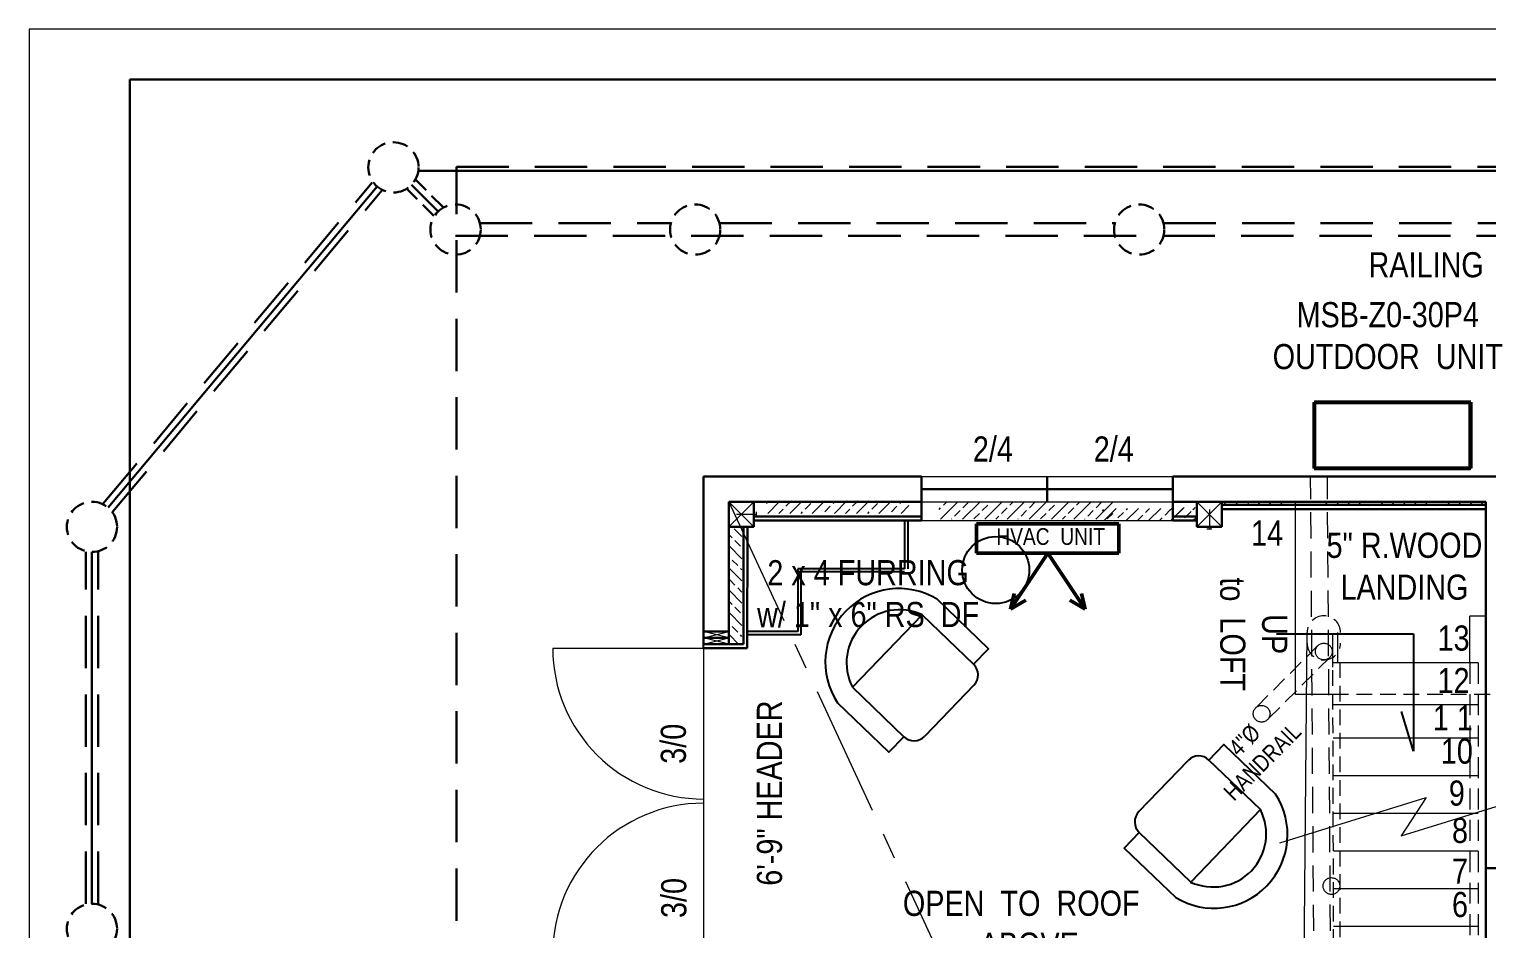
# Model space of a CAD drawing. Header units: inches. Extents: x 0 to 15350, y -6 to 2753.
# Drawn here: x 7122.6 to 7470.6, y 1558.9 to 1773.8 of the extents above; entities that cross this region are included whole.
import ezdxf

# ---------------------------------------------------------------- set-up
doc = ezdxf.new("R2010")
doc.units = ezdxf.units.IN
doc.header["$MEASUREMENT"] = 0
for name, pattern in [('CENTER', [2, 1.25, -0.25, 0.25, -0.25]), ('DASHDOT2', [0.5, 0.25, -0.125, 0, -0.125]), ('HIDDEN', [0.375, 0.25, -0.125])]:
    doc.linetypes.add(name, pattern=pattern)
for name, color, linetype, lineweight in [('BUILT-INS', 36, 'Continuous', 25), ('CABINETS', 36, 'HIDDEN', 25), ('DOORS', 7, 'Continuous', 60), ('EXISTING CEILING BEAMS', 255, 'HIDDEN', 20), ('FURNITURE', 36, 'Continuous', 25), ('HVAC', 1, 'Continuous', 50), ('NEW FRAMING', 6, 'Continuous', 30), ('NEW FRAMMING', 6, 'Continuous', 30), ('PLUMBING', 3, 'Continuous', 20), ('ROOF', 7, 'HIDDEN', 30), ('ROOF FRAMING', 7, 'Continuous', 20), ('STAIRS', 7, 'Continuous', 20), ('WALL FRAMING', 9, 'CENTER', 30), ('WALLS', 7, 'Continuous', 30), ('WINDOWS', 5, 'Continuous', 30)]:
    doc.layers.add(name, color=color, linetype=linetype, lineweight=lineweight)
for name, color, linetype in [('TEXT', 7, 'Continuous'), ('TEXT80', 9, 'Continuous'), ('TITLE BLOCK', 7, 'Continuous')]:
    doc.layers.add(name, color=color, linetype=linetype)
doc.styles.add('ARCHENT', font='technical.ttf', dxfattribs={"height": 6})

# ---------------------------------------------------------------- blocks, each defined once
blk = doc.blocks.new('A$C4B672F97')
at = {"layer": 'STAIRS', "color": 7, "linetype": 'HIDDEN', "lineweight": 9, "ltscale": 15}
for p, q in [((-3.14, 2.52), (-17.99, -12.33)), ((-0.31, -0.31), (-15.16, -15.16))]:
    blk.add_line(p, q, dxfattribs=at)
at = {"layer": 'STAIRS', "linetype": 'DASHDOT2', "lineweight": 9, "ltscale": 150}
for centre in [(-1.72, 1.1), (-16.57, -13.75)]:
    blk.add_circle(centre, 2, dxfattribs=at)
at = {"layer": 'STAIRS', "color": 7, "linetype": 'HIDDEN', "lineweight": 9, "ltscale": 15}
for centre, start, end in [((-1.72, 5.62), 0, 180), ((-1.72, 3.1), 180, 0)]:
    blk.add_arc(centre, 4, start, end, dxfattribs=at)

msp = doc.modelspace()

# ---------------------------------------------------------------- hatches: boundary and pattern name
at = {"layer": 'NEW FRAMING', "linetype": 'Continuous', "lineweight": 9, "ltscale": 25}
h = msp.add_hatch(dxfattribs=at)
h.set_pattern_fill('ANSI33', color=256, scale=15, style=0)
h.set_pattern_definition([(45, (2360.5694, 394.9716), (-2.6516504, 2.6516504), []), (45, (2363.221, 394.9716), (-2.6516504, 2.6516504), [1.875, -0.9375])])
h.paths.add_polyline_path([(7298.59, 1661.13), (7298.59, 1658.13), (7332.59, 1658.13), (7332.59, 1661.13)])
h = msp.add_hatch(dxfattribs=at)
h.set_pattern_fill('ANSI33', color=256, scale=15, style=0)
h.set_pattern_definition([(45, (2404.787, 396.599), (-2.6516504, 2.6516504), []), (45, (2407.4385, 396.599), (-2.6516504, 2.6516504), [1.875, -0.9375])])
h.paths.add_polyline_path([(7381.8, 1659.76), (7339.8, 1659.76), (7339.8, 1656.76), (7381.8, 1656.76)])
h.paths.add_polyline_path([(7381.8, 1660.91), (7339.8, 1660.91), (7339.8, 1659.76), (7381.8, 1659.76)])
h = msp.add_hatch(dxfattribs=at)
h.set_pattern_fill('ANSI33', color=256, scale=15, style=0)
h.set_pattern_definition([(45, (2445.6567, 397.017), (-2.6516504, 2.6516504), []), (45, (2448.3084, 397.017), (-2.6516504, 2.6516504), [1.875, -0.9375])])
h.paths.add_polyline_path([(7407.34, 1660.91), (7407.34, 1660.17), (7422.67, 1660.17), (7422.67, 1660.91)])
h.paths.add_polyline_path([(7407.34, 1659.91), (7422.67, 1659.91), (7422.67, 1660.17), (7407.34, 1660.17)])
h = msp.add_hatch(dxfattribs=at)
h.set_pattern_fill('ANSI33', color=256, scale=15, style=0)
h.set_pattern_definition([(45, (2496.0007, 396.7866), (-2.6516504, 2.6516504), []), (45, (2498.6523, 396.7866), (-2.6516504, 2.6516504), [1.875, -0.9375])])
h.paths.add_polyline_path([(7470.34, 1659.94), (7470.34, 1660.91), (7431.02, 1660.91), (7431.02, 1659.94)])
h = msp.add_hatch(dxfattribs=at)
h.set_pattern_fill('ANSI33', color=256, scale=15, style=0)
h.set_pattern_definition([(45, (2443.792, 396.166), (-2.6516504, 2.6516504), []), (45, (2446.4437, 396.166), (-2.6516504, 2.6516504), [1.875, -0.9375])])
h.paths.add_polyline_path([(7401.34, 1656.32), (7401.34, 1659.32), (7378.81, 1659.32), (7378.81, 1656.32)])
h = msp.add_hatch(dxfattribs=at)
h.set_pattern_fill('ANSI33', color=256, scale=15, style=0)
h.set_pattern_definition([(45, (2459.9864, 396.4), (-2.6516504, 2.6516504), []), (45, (2462.638, 396.4), (-2.6516504, 2.6516504), [1.875, -0.9375])])
h.paths.add_polyline_path([(7401.34, 1656.56), (7401.34, 1659.56), (7395, 1659.56), (7395, 1656.56)])
h = msp.add_hatch(dxfattribs=at)
h.set_pattern_fill('ANSI33', color=256, scale=15, angle=90, style=0)
h.set_pattern_definition([(135, (8555.9147, -3317.5678), (-2.6516504, -2.6516504), []), (135, (8555.9147, -3314.916), (-2.6516504, -2.6516504), [1.875, -0.9375])])
h.paths.add_polyline_path([(7289.76, 1626.91), (7292.76, 1626.91), (7292.76, 1654.45), (7289.76, 1654.45)])

# ---------------------------------------------------------------- linework, layer by layer
at = {"layer": 'BUILT-INS', "ltscale": 20}
for p, q in [((7331.59, 1656.41), (7331.59, 1644.91)), ((7332.34, 1656.41), (7332.34, 1644.91)), ((7331.59, 1644.91), (7306.08, 1644.91)), ((7306.1, 1644.91), (7306.08, 1629.9)), ((7331.59, 1644.16), (7306.08, 1644.16)), ((7306.85, 1644.91), (7306.83, 1629.15)), ((7306.08, 1629.9), (7294, 1629.9)), ((7306.83, 1629.15), (7294, 1629.15))]:
    msp.add_line(p, q, dxfattribs=at)
at = {"layer": 'CABINETS', "color": 7, "ltscale": 25}
msp.add_line((7283.59, 1625.91), (7283.59, 1626.91), dxfattribs=at)
at = {"layer": 'DOORS', "color": 6, "lineweight": 9, "ltscale": 15}
msp.add_line((7247.59, 1625.91), (7283.59, 1625.91), dxfattribs=at)
at = {"layer": 'DOORS', "color": 6, "linetype": 'Continuous', "lineweight": 9, "ltscale": 25}
for centre, start, end in [((7283.59, 1625.91), 180, 270.0001), ((7283.59, 1552.91), 90.0001, 180)]:
    msp.add_arc(centre, 36, start, end, dxfattribs=at)
at = {"layer": 'EXISTING CEILING BEAMS', "linetype": 'HIDDEN', "ltscale": 25}
for p, q in [((7429.57, 1511.54), (7428.52, 1666.91)), ((7433.57, 1511.56), (7432.52, 1666.91))]:
    msp.add_line(p, q, dxfattribs=at)
at = {"layer": 'EXISTING CEILING BEAMS', "color": 6, "linetype": 'Continuous', "lineweight": 9, "ltscale": 25}
for p, q in [((7289.59, 1628.41), (7283.59, 1629.91)), ((7283.59, 1628.41), (7289.59, 1629.91)), ((7289.59, 1626.91), (7283.59, 1628.41)), ((7283.59, 1626.91), (7289.59, 1628.41))]:
    msp.add_line(p, q, dxfattribs=at)
at = {"layer": 'FURNITURE', "linetype": 'Continuous', "ltscale": 0.75}
for p, q in [((7319.12, 1616.62), (7335.77, 1633.92)), ((7348.15, 1617.1), (7336.39, 1604.89)), ((7387.5, 1586.9), (7399.26, 1599.12)), ((7416.53, 1587.38), (7399.88, 1570.08))]:
    msp.add_line(p, q, dxfattribs=at)
for points in [[(7335.76, 1633.92), (7335.76, 1633.92), (7348.04, 1622.09), (7351.61, 1625.8), (7339.33, 1637.62)], [(7319.12, 1616.62), (7319.12, 1616.62), (7331.4, 1604.79), (7327.83, 1601.09), (7315.55, 1612.91)], [(7416.53, 1587.38), (7416.53, 1587.38), (7404.25, 1599.21), (7407.82, 1602.92), (7420.1, 1591.09)], [(7399.89, 1570.09), (7399.89, 1570.09), (7387.61, 1581.91), (7384.04, 1578.21), (7396.33, 1566.38)]]:
    msp.add_lwpolyline(points, dxfattribs=at)
at = {"layer": 'FURNITURE', "linetype": 'Continuous', "ltscale": 15}
msp.add_circle((7353.34, 1644.6), 8, dxfattribs=at)
at = {"layer": 'FURNITURE', "linetype": 'Continuous', "ltscale": 0.75}
for centre, radius, start, end in [((7330.22, 1622.59), 17.58, 58.7663, 213.4056), ((7330.41, 1622.42), 12.69, 65.0105, 207.1613), ((7345.59, 1619.55), 3.53, 316.0859, 46.0859), ((7333.85, 1607.34), 3.53, 226.0859, 316.0859), ((7401.8, 1596.67), 3.53, 46.0859, 136.0859), ((7405.43, 1581.41), 17.58, 238.7663, 33.4056), ((7390.06, 1584.46), 3.53, 136.0859, 226.0859), ((7405.24, 1581.59), 12.69, 245.0105, 27.1613)]:
    msp.add_arc(centre, radius, start, end, dxfattribs=at)
at = {"layer": 'HVAC', "color": 1, "linetype": 'Continuous', "lineweight": 50, "ltscale": 20}
for p, q in [((7429.39, 1684.62), (7466.64, 1684.62)), ((7429.39, 1684.62), (7429.39, 1668.87)), ((7466.64, 1684.62), (7466.64, 1668.87)), ((7429.39, 1668.87), (7466.64, 1668.87))]:
    msp.add_line(p, q, dxfattribs=at)
at = {"layer": 'HVAC', "ltscale": 15}
for p, q in [((7348.77, 1655.64), (7348.76, 1648.64)), ((7382.77, 1655.63), (7382.76, 1648.63))]:
    msp.add_line(p, q, dxfattribs=at)
at = {"layer": 'HVAC', "ltscale": 25}
for p, q in [((7382.77, 1655.63), (7348.77, 1655.64)), ((7382.76, 1648.63), (7348.76, 1648.64)), ((7365.76, 1648.63), (7356.83, 1635.27)), ((7365.76, 1648.63), (7374.7, 1635.27)), ((7357.74, 1639.02), (7356.83, 1635.27)), ((7356.83, 1635.27), (7360.52, 1637.43)), ((7374.7, 1635.27), (7371.01, 1637.43)), ((7373.78, 1639.02), (7374.7, 1635.27))]:
    msp.add_line(p, q, dxfattribs=at)
at = {"layer": 'NEW FRAMING', "ltscale": 15}
for p, q in [((7407.34, 1660.16), (7470.34, 1660.16)), ((7295.59, 1657.41), (7335.59, 1657.41)), ((7395.59, 1657.41), (7401.34, 1657.41))]:
    msp.add_line(p, q, dxfattribs=at)
at = {"layer": 'NEW FRAMING', "color": 28, "lineweight": 30, "ltscale": 15}
msp.add_line((7407.34, 1659.16), (7470.34, 1659.16), dxfattribs=at)
at = {"layer": 'NEW FRAMING', "color": 28, "ltscale": 15}
for p, q in [((7294.06, 1654.91), (7294, 1625.9)), ((7295.59, 1656.41), (7335.59, 1656.41)), ((7395.59, 1656.41), (7401.34, 1656.41))]:
    msp.add_line(p, q, dxfattribs=at)
at = {"layer": 'NEW FRAMING', "color": 28, "lineweight": 20, "ltscale": 15}
msp.add_line((7335.59, 1656.41), (7395.59, 1656.41), dxfattribs=at)
at = {"layer": 'NEW FRAMING', "color": 6, "ltscale": 15}
for p, q in [((7289.59, 1629.91), (7283.59, 1629.91)), ((7289.59, 1628.41), (7283.59, 1628.41)), ((7289.59, 1626.91), (7283.59, 1626.91)), ((7293.09, 1626.91), (7289.59, 1626.91))]:
    msp.add_line(p, q, dxfattribs=at)
at = {"layer": 'NEW FRAMING', "color": 7, "ltscale": 15}
msp.add_line((7283.59, 1626.91), (7289.59, 1626.91), dxfattribs=at)
at = {"layer": 'NEW FRAMING', "color": 28, "lineweight": 30, "ltscale": 25}
msp.add_line((7283.59, 1625.91), (7294, 1625.9), dxfattribs=at)
at = {"layer": 'NEW FRAMMING', "color": 6, "linetype": 'Continuous', "ltscale": 25}
msp.add_line((7293.09, 1654.91), (7293.09, 1626.91), dxfattribs=at)
at = {"layer": 'PLUMBING', "color": 1, "linetype": 'Continuous', "lineweight": 50, "ltscale": 20}
for p, q in [((7429.48, 1684.65), (7466.73, 1684.65)), ((7429.48, 1684.65), (7429.48, 1668.9)), ((7466.73, 1684.65), (7466.73, 1668.9)), ((7429.48, 1668.9), (7466.73, 1668.9))]:
    msp.add_line(p, q, dxfattribs=at)
at = {"layer": 'ROOF', "color": 7, "linetype": 'HIDDEN', "ltscale": 50}
msp.add_line((7224.59, 1279.61), (7224.59, 1740.91), dxfattribs=at)
at = {"layer": 'ROOF', "linetype": 'HIDDEN', "ltscale": 50}
for p, q in [((7224.59, 1740.91), (7787.59, 1740.91)), ((7140.29, 1660.47), (7204.5, 1737.16)), ((7220.25, 1730.25), (7213.89, 1736.61)), ((7142.59, 1658.55), (7206.8, 1735.24)), ((7230.21, 1727.41), (7275.78, 1727.41)), ((7287.4, 1727.41), (7381.78, 1727.41)), ((7393.4, 1727.41), (7503.78, 1727.41)), ((7224.4, 1724.41), (7735.78, 1724.41)), ((7136.09, 1564.91), (7136.09, 1648.91)), ((7139.09, 1564.91), (7139.09, 1648.91))]:
    msp.add_line(p, q, dxfattribs=at)
at = {"layer": 'ROOF', "linetype": 'HIDDEN', "ltscale": 15}
for p, q in [((7221.31, 1731.31), (7214.95, 1737.68)), ((7219.19, 1729.19), (7212.83, 1735.55))]:
    msp.add_line(p, q, dxfattribs=at)
at = {"layer": 'ROOF', "linetype": 'Continuous', "ltscale": 50}
for p, q in [((7215.55, 1739.91), (7757.59, 1739.91)), ((7141.44, 1659.51), (7205.65, 1736.2)), ((7137.59, 1564.91), (7137.59, 1648.91))]:
    msp.add_line(p, q, dxfattribs=at)
at = {"layer": 'ROOF', "ltscale": 15}
for centre in [(7209.55, 1740.76), (7224.4, 1725.91), (7281.59, 1725.91), (7387.59, 1725.91), (7137.59, 1654.91), (7137.59, 1558.91)]:
    msp.add_circle(centre, 6, dxfattribs=at)
at = {"layer": 'ROOF FRAMING', "color": 7, "linetype": 'CENTER', "lineweight": 9, "ltscale": 25}
msp.add_line((7289.59, 1660.91), (7429.59, 1359.91), dxfattribs=at)
at = {"layer": 'ROOF FRAMING', "color": 7, "linetype": 'DASHDOT2', "lineweight": 9, "ltscale": 150}
msp.add_line((7433.81, 1621.38), (7433.81, 1629.34), dxfattribs=at)
at = {"layer": 'STAIRS', "linetype": 'Continuous', "ltscale": 15}
for p in [(7424.84, 1660.91), (7434.84, 1614.91)]:
    msp.add_line(p, (7424.84, 1614.91), dxfattribs=at)
at = {"layer": 'STAIRS', "linetype": 'Continuous', "lineweight": 20, "ltscale": 15}
for p, q in [((7466.52, 1622.43), (7466.52, 1633.66)), ((7426.66, 1511.92), (7427.66, 1629.65)), ((7435.02, 1622.43), (7435.02, 1629.67)), ((7468.55, 1612.43), (7433.85, 1612.43))]:
    msp.add_line(p, q, dxfattribs=at)
at = {"layer": 'STAIRS', "color": 7, "linetype": 'Continuous', "lineweight": 9, "ltscale": 20}
msp.add_line((7466.58, 1633.66), (7470.58, 1633.66), dxfattribs=at)
at = {"layer": 'STAIRS', "linetype": 'HIDDEN', "lineweight": 20, "ltscale": 15}
for p, q in [((7434.16, 1504.42), (7433.81, 1623.76)), ((7435.59, 1511.95), (7435.59, 1622.42))]:
    msp.add_line(p, q, dxfattribs=at)
at = {"layer": 'STAIRS', "lineweight": 20, "ltscale": 15}
for p, q in [((7468.55, 1622.43), (7433.82, 1622.43)), ((7468.55, 1604.43), (7433.87, 1604.43)), ((7468.55, 1595.43), (7433.9, 1595.43)), ((7450.13, 1581.14), (7482.2, 1591.05)), ((7421.13, 1579.48), (7456.07, 1590.27)), ((7456.07, 1590.27), (7450.13, 1581.14)), ((7468.55, 1586.43), (7433.92, 1586.43)), ((7468.55, 1577.43), (7433.95, 1577.43)), ((7468.55, 1568.43), (7433.98, 1568.43)), ((7468.55, 1559.43), (7434, 1559.43))]:
    msp.add_line(p, q, dxfattribs=at)
at = {"layer": 'STAIRS', "linetype": 'HIDDEN', "lineweight": 9, "ltscale": 20}
for p, q in [((7466.52, 1622.43), (7466.52, 1514.43)), ((7468.55, 1622.43), (7468.55, 1514.43))]:
    msp.add_line(p, q, dxfattribs=at)
at = {"layer": 'STAIRS', "color": 9, "linetype": 'HIDDEN', "lineweight": 20, "ltscale": 15}
msp.add_line((7471.34, 1614.91), (7434.84, 1614.91), dxfattribs=at)
at = {"layer": 'STAIRS', "color": 9, "linetype": 'DASHDOT2', "lineweight": 9, "ltscale": 150}
msp.add_circle((7433.49, 1569.14), 2, dxfattribs=at)
at = {"layer": 'TEXT', "color": 9, "linetype": 'Continuous', "ltscale": 15}
for p, q in [((7420.36, 1629.35), (7453.09, 1629.35)), ((7453.09, 1629.35), (7453.09, 1601.33)), ((7453.09, 1601.33), (7450.23, 1610.81))]:
    msp.add_line(p, q, dxfattribs=at)
at = {"layer": 'TITLE BLOCK', "color": 7, "linetype": 'Continuous', "lineweight": 0, "ltscale": 0.5}
for p, q in [((7938.58, 1773.76), (7122.59, 1773.76)), ((7122.59, 1773.76), (7122.59, 1245.77))]:
    msp.add_line(p, q, dxfattribs=at)
at = {"layer": 'TITLE BLOCK', "color": 7, "linetype": 'Continuous', "lineweight": 30, "ltscale": 0.5}
for p, q in [((7146.59, 1761.76), (7146.59, 1257.77)), ((7926.58, 1761.76), (7146.59, 1761.76))]:
    msp.add_line(p, q, dxfattribs=at)
at = {"layer": 'WALL FRAMING', "color": 7, "ltscale": 15}
for p, q in [((7295.59, 1660.91), (7289.59, 1660.91)), ((7407.34, 1660.91), (7401.34, 1660.91))]:
    msp.add_line(p, q, dxfattribs=at)
at = {"layer": 'WALL FRAMING', "color": 9, "linetype": 'Continuous', "lineweight": 9, "ltscale": 150}
for p, q in [((7291.48, 1657.93), (7296.17, 1657.93)), ((7296.17, 1658.52), (7296.17, 1657.93)), ((7296.17, 1657.93), (7296.17, 1657.34)), ((7404.34, 1659.02), (7404.34, 1654.33)), ((7404.34, 1654.33), (7403.75, 1654.33)), ((7404.93, 1654.33), (7404.34, 1654.33))]:
    msp.add_line(p, q, dxfattribs=at)
at = {"layer": 'WALL FRAMING', "color": 6, "linetype": 'Continuous', "lineweight": 30, "ltscale": 25}
msp.add_line((7283.59, 1629.91), (7283.59, 1626.91), dxfattribs=at)
at = {"layer": 'WALLS', "ltscale": 15}
for p, q in [((7283.59, 1626.91), (7283.59, 1666.91)), ((7283.59, 1666.91), (7335.59, 1666.91)), ((7335.59, 1666.91), (7335.59, 1660.91)), ((7365.59, 1666.91), (7365.59, 1660.91)), ((7395.59, 1666.91), (7532.09, 1666.91)), ((7395.59, 1666.91), (7395.59, 1660.91)), ((7395.59, 1666.91), (7472.84, 1666.91)), ((7395.59, 1666.91), (7472.84, 1666.91)), ((7289.59, 1626.91), (7289.59, 1660.91)), ((7289.59, 1660.91), (7335.59, 1660.91)), ((7289.59, 1654.91), (7289.59, 1660.91)), ((7295.59, 1654.91), (7295.59, 1660.91)), ((7395.59, 1660.91), (7470.34, 1660.91)), ((7401.34, 1654.91), (7401.34, 1660.91)), ((7407.34, 1654.91), (7407.34, 1660.91)), ((7295.59, 1654.91), (7289.59, 1654.91)), ((7407.34, 1654.91), (7401.34, 1654.91))]:
    msp.add_line(p, q, dxfattribs=at)
at = {"layer": 'WALLS', "lineweight": 20, "ltscale": 15}
for p, q in [((7335.59, 1666.91), (7395.59, 1666.91)), ((7335.59, 1660.91), (7395.59, 1660.91))]:
    msp.add_line(p, q, dxfattribs=at)
at = {"layer": 'WALLS', "color": 7, "linetype": 'Continuous', "lineweight": 9, "ltscale": 15}
for p, q in [((7289.59, 1660.91), (7295.59, 1654.91)), ((7289.59, 1654.91), (7295.59, 1660.91)), ((7401.34, 1660.91), (7407.34, 1654.91)), ((7401.34, 1654.91), (7407.34, 1660.91))]:
    msp.add_line(p, q, dxfattribs=at)
at = {"layer": 'WALLS', "color": 6, "ltscale": 15}
for p, q in [((7335.59, 1660.91), (7335.59, 1656.41)), ((7395.59, 1660.91), (7395.59, 1656.41)), ((7470.34, 1573.41), (7470.34, 1660.91))]:
    msp.add_line(p, q, dxfattribs=at)
at = {"layer": 'WALLS', "color": 6, "lineweight": 20, "ltscale": 15}
msp.add_line((7283.59, 1625.91), (7283.59, 1551.91), dxfattribs=at)
at = {"layer": 'WALLS', "color": 7, "ltscale": 15}
for p, q in [((7470.34, 1573.41), (7573.88, 1573.41)), ((7470.34, 1511.91), (7470.34, 1573.41))]:
    msp.add_line(p, q, dxfattribs=at)
at = {"layer": 'WINDOWS', "color": 5, "ltscale": 15}
for p, q in [((7335.59, 1663.91), (7365.59, 1663.91)), ((7365.59, 1663.91), (7395.59, 1663.91))]:
    msp.add_line(p, q, dxfattribs=at)

# ---------------------------------------------------------------- block references
at = {"layer": 'PLUMBING', "color": 7, "linetype": 'Continuous', "lineweight": 20, "ltscale": 20}
msp.add_blockref('A$C4B672F97', (7433.39, 1624.03), dxfattribs=at)

# ---------------------------------------------------------------- texts
at = {"layer": 'HVAC', "insert": (7366.45, 1652.57), "char_height": 4, "width": 360.0625, "attachment_point": 5, "rotation": 0.0328, "style": 'ARCHENT'}
msp.add_mtext('HVAC  UNIT', dxfattribs=at)
at = {"layer": 'TEXT80', "color": 9, "width": 360.0625, "attachment_point": 5, "style": 'ARCHENT'}
for s, insert, char_height, rotation in [('{\\C7;RAILING}', (7456.09, 1717.45), 6, 0.0328), ('{\\C7;2/4}', (7352.66, 1673.46), 6, 0.0328), ('{\\C7;2/4}', (7381.52, 1673.46), 6, 0.0328), ('{\\C7;5" R.WOOD\\PLANDING}', (7450.92, 1645.46), 6, 0.0328), ('{\\C7;UP\\Pto  LOFT}', (7414.89, 1629.27), 6, 270.0328), ('{\\C7; 13}', (7461.69, 1628.31), 6, 0.0328), ('{\\C7; 12}', (7461.69, 1618.2), 6, 0.0328), ('{\\C7;1 1}', (7462.47, 1609.29), 6, 0.0328), ('{\\C7; 4"%%C\\PHANDRAIL }', (7414.63, 1601.19), 4, 45.0328), ('{\\C7; 10}', (7462.47, 1601.31), 6, 0.0328), ('{\\C7; 9}', (7462.47, 1591.29), 6, 0.0328), ('{\\C7;8}', (7464.18, 1582.38), 6, 0.0328), ('{\\C7;7}', (7464.18, 1572.67), 6, 0.0328), ('{\\C7;OPEN  TO  ROOF\\P  ABOVE }', (7359.44, 1559.97), 6, 0.0328), ('{\\C7;6}', (7464.18, 1564.68), 6, 0.0328)]:
    msp.add_mtext(s, dxfattribs=dict(at, insert=insert, char_height=char_height, rotation=rotation))
at = {"layer": 'TEXT80', "color": 3, "insert": (7446.94, 1700.54), "char_height": 6, "width": 360.0625, "attachment_point": 5, "rotation": 0.0328, "style": 'ARCHENT'}
msp.add_mtext('{\\C1;MSB-Z0-30P4\\C7;\\P\\C1;OUTDOOR  UNIT}', dxfattribs=at)
at = {"layer": 'TEXT80', "insert": (7418.11, 1653.43), "char_height": 6, "width": 360.0625, "attachment_point": 5, "rotation": 0.0328, "style": 'ARCHENT'}
msp.add_mtext('{\\C7;14}', dxfattribs=at)
at = {"layer": 'TEXT80', "color": 6, "char_height": 6, "width": 360.0625, "attachment_point": 5, "style": 'ARCHENT'}
for s, insert, rotation in [('2 x 4 FURRING\\Pw/ 1" x 6" RS  DF', (7322.87, 1638.92), 0.0328), ('{\\C3;\\P}6\'-9" HEADER', (7294.35, 1591.32), 90.0328), ('3/0', (7276.42, 1603.11), 90.0328), ('3/0', (7276.52, 1566.28), 90.0328)]:
    msp.add_mtext(s, dxfattribs=dict(at, insert=insert, rotation=rotation))

doc.saveas('drawing.dxf')
